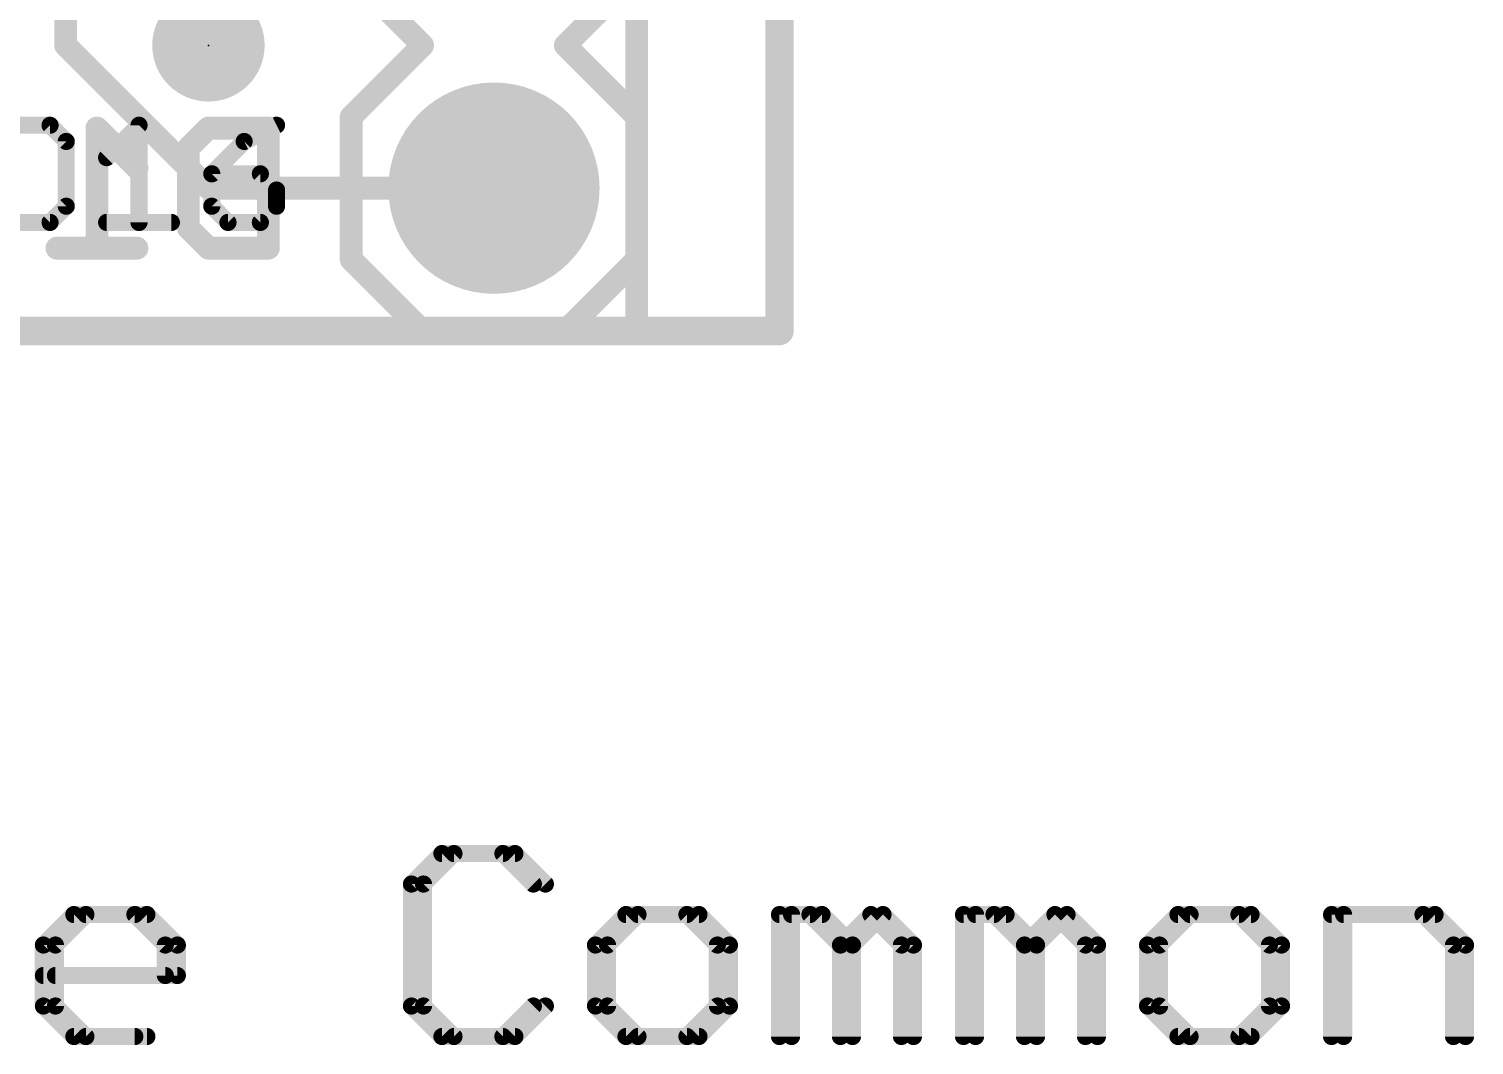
# Model space of a CAD drawing. Extents: x -20 to 87, y -16 to 68.
# Drawn here: x 19.99 to 32.85, y -6.35 to 2.69 of the extents above; entities that cross this region are included whole.
import ezdxf

# ---------------------------------------------------------------- set-up
doc = ezdxf.new("R2010")
doc.units = 0
for name, color, linetype in [('1', 12, 'CONTINUOUS'), ('16', 132, 'CONTINUOUS'), ('17', 110, 'CONTINUOUS'), ('20', 53, 'CONTINUOUS'), ('21', 41, 'CONTINUOUS'), ('22', 40, 'CONTINUOUS'), ('23', 53, 'CONTINUOUS'), ('51', 53, 'CONTINUOUS')]:
    doc.layers.add(name, color=color, linetype=linetype)

# ---------------------------------------------------------------- blocks, each defined once
blk = doc.blocks.new('RECT')
blk.add_solid([(-0.5, -0.5), (0.5, -0.5), (-0.5, 0.5), (0.5, 0.5)])
blk = doc.blocks.new('ROUNDP')
at = {"const_width": 0.5}
blk.add_lwpolyline([(0, -0.25, 1), (0, 0.25, 1), (0, -0.25)], format="xyb", dxfattribs=at)
blk = doc.blocks.new('PIE')
at = {"const_width": 0.5}
blk.add_lwpolyline([(0, -0.25, 1), (0, 0.25, 1), (0, -0.25)], format="xyb", dxfattribs=at)

msp = doc.modelspace()

# ---------------------------------------------------------------- linework, layer by layer
at = {"layer": '1'}
for points, const_width in [([(26.67, 64.77), (26.67, 0)], 0.254), ([(20.32, 2.54), (20.32, 6.858)], 0.2032), ([(21.59, 1.27), (20.32, 2.54)], 0.2032), ([(21.59, 1.27), (24.13, 1.27)], 0.2032), ([(26.67, 0), (-1.27, 0)], 0.254)]:
    msp.add_lwpolyline(points, dxfattribs=dict(at, const_width=const_width))
for points, const_width in [([(20.3559, 2.5759, 1), (20.2841, 2.5041)], 0.1016), ([(20.2692, 2.54, 1), (20.3708, 2.54)], 0.1016), ([(21.59, 1.3208, 1), (21.59, 1.2192)], 0.1016), ([(21.5541, 1.2341, 1), (21.6259, 1.3059)], 0.1016), ([(24.13, 1.2192, 1), (24.13, 1.3208)], 0.1016), ([(26.6065, 0, 1), (26.7335, 0)], 0.127), ([(26.67, -0.0635, 1), (26.67, 0.0635)], 0.127)]:
    msp.add_lwpolyline(points, format="xyb", dxfattribs=dict(at, const_width=const_width))
at = {"layer": '16', "const_width": 0.254}
for points in [[(26.67, 64.77), (26.67, 0)], [(26.67, 0), (-1.27, 0)]]:
    msp.add_lwpolyline(points, dxfattribs=at)
at = {"layer": '16', "const_width": 0.127}
for points in [[(26.6065, 0, 1), (26.7335, 0)], [(26.67, -0.0635, 1), (26.67, 0.0635)]]:
    msp.add_lwpolyline(points, format="xyb", dxfattribs=at)
at = {"layer": '20', "const_width": 0.2032}
for points in [[(25.4, 43.18), (25.4, 0)], [(25.4, 0), (0, 0)]]:
    msp.add_lwpolyline(points, dxfattribs=at)
at = {"layer": '20', "const_width": 0.1016}
for points in [[(25.3492, 0, 1), (25.4508, 0)], [(25.4, -0.0508, 1), (25.4, 0.0508)]]:
    msp.add_lwpolyline(points, format="xyb", dxfattribs=at)
at = {"layer": '21'}
for points, const_width in [([(23.495, 2.54), (22.86, 3.175)], 0.2032), ([(25.4, 3.175), (24.765, 2.54)], 0.2032), ([(23.495, 2.54), (22.86, 1.905)], 0.2032), ([(25.4, 1.905), (24.765, 2.54)], 0.2032), ([(22.86, 0.635), (22.86, 1.905)], 0.2032), ([(25.4, 1.905), (25.4, 0.635)], 0.2032), ([(20.1808, 1.8295), (19.7486, 1.8295)], 0.1524), ([(20.3249, 1.6855), (20.1808, 1.8295)], 0.1524), ([(20.6842, 1.5414), (20.9723, 1.8295)], 0.1524), ([(20.9723, 1.8295), (20.9723, 0.9652)], 0.1524), ([(22.1959, 1.8295), (21.9078, 1.6855)], 0.1524), ([(20.3249, 1.1093), (20.3249, 1.6855)], 0.1524), ([(21.9078, 1.6855), (21.6197, 1.3974)], 0.1524), ([(21.6197, 1.3974), (21.6197, 1.1093)], 0.1524), ([(22.0519, 1.3974), (21.6197, 1.3974)], 0.1524), ([(22.1959, 1.2533), (22.0519, 1.3974)], 0.1524), ([(22.1959, 1.1093), (22.1959, 1.2533)], 0.1524), ([(20.1808, 0.9652), (20.3249, 1.1093)], 0.1524), ([(21.6197, 1.1093), (21.7637, 0.9652)], 0.1524), ([(22.0519, 0.9652), (22.1959, 1.1093)], 0.1524), ([(19.7486, 0.9652), (20.1808, 0.9652)], 0.1524), ([(20.6842, 0.9652), (21.2604, 0.9652)], 0.1524), ([(21.7637, 0.9652), (22.0519, 0.9652)], 0.1524), ([(23.495, 0), (22.86, 0.635)], 0.2032), ([(25.4, 0.635), (24.765, 0)], 0.2032), ([(24.765, 0), (23.495, 0)], 0.2032)]:
    msp.add_lwpolyline(points, dxfattribs=dict(at, const_width=const_width))
for points, const_width in [([(23.5309, 2.5041, 1), (23.4591, 2.5759)], 0.1016), ([(23.4591, 2.5041, 1), (23.5309, 2.5759)], 0.1016), ([(24.8009, 2.5759, 1), (24.7291, 2.5041)], 0.1016), ([(24.7291, 2.5759, 1), (24.8009, 2.5041)], 0.1016), ([(22.9108, 1.905, 1), (22.8092, 1.905)], 0.1016), ([(22.8241, 1.9409, 1), (22.8959, 1.8691)], 0.1016), ([(25.4508, 1.905, 1), (25.3492, 1.905)], 0.1016), ([(25.3641, 1.8691, 1), (25.4359, 1.9409)], 0.1016), ([(20.2078, 1.8565, 1), (20.1539, 1.8026)], 0.0762), ([(20.1808, 1.7914, 1), (20.1808, 1.8676)], 0.0762), ([(21.0104, 1.8295, 1), (20.9342, 1.8295)], 0.0762), ([(20.9992, 1.8026, 1), (20.9453, 1.8565)], 0.0762), ([(22.2129, 1.7955, 1), (22.1789, 1.8636)], 0.0762), ([(20.363, 1.6855, 1), (20.2868, 1.6855)], 0.0762), ([(20.2979, 1.6585, 1), (20.3518, 1.7124)], 0.0762), ([(21.8908, 1.7196, 1), (21.9248, 1.6514)], 0.0762), ([(21.9347, 1.6585, 1), (21.8809, 1.7124)], 0.0762), ([(20.6572, 1.5684, 1), (20.7111, 1.5145)], 0.0762), ([(21.5927, 1.4243, 1), (21.6466, 1.3704)], 0.0762), ([(21.6578, 1.3974, 1), (21.5816, 1.3974)], 0.0762), ([(21.6197, 1.4355, 1), (21.6197, 1.3593)], 0.0762), ([(22.0788, 1.4243, 1), (22.0249, 1.3704)], 0.0762), ([(22.0519, 1.3593, 1), (22.0519, 1.4355)], 0.0762), ([(22.234, 1.2533, 1), (22.1578, 1.2533)], 0.0762), ([(22.169, 1.2264, 1), (22.2228, 1.2803)], 0.0762), ([(20.3518, 1.0823, 1), (20.2979, 1.1362)], 0.0762), ([(21.6466, 1.1362, 1), (21.5927, 1.0823)], 0.0762), ([(22.2228, 1.0823, 1), (22.169, 1.1362)], 0.0762), ([(20.1539, 0.9921, 1), (20.2078, 0.9383)], 0.0762), ([(20.1808, 0.9271, 1), (20.1808, 1.0033)], 0.0762), ([(20.2868, 1.1093, 1), (20.363, 1.1093)], 0.0762), ([(20.6842, 1.0033, 1), (20.6842, 0.9271)], 0.0762), ([(21.2604, 0.9271, 1), (21.2604, 1.0033)], 0.0762), ([(21.5816, 1.1093, 1), (21.6578, 1.1093)], 0.0762), ([(21.7637, 1.0033, 1), (21.7637, 0.9271)], 0.0762), ([(21.7368, 0.9383, 1), (21.7907, 0.9921)], 0.0762), ([(22.0249, 0.9921, 1), (22.0788, 0.9383)], 0.0762), ([(22.0519, 0.9271, 1), (22.0519, 1.0033)], 0.0762), ([(22.1578, 1.1093, 1), (22.234, 1.1093)], 0.0762), ([(20.9342, 0.9652, 1), (21.0104, 0.9652)], 0.0762), ([(22.8959, 0.6709, 1), (22.8241, 0.5991)], 0.1016), ([(22.8092, 0.635, 1), (22.9108, 0.635)], 0.1016), ([(25.3492, 0.635, 1), (25.4508, 0.635)], 0.1016), ([(25.4359, 0.5991, 1), (25.3641, 0.6709)], 0.1016), ([(23.495, 0.0508, 1), (23.495, -0.0508)], 0.1016), ([(23.4591, -0.0359, 1), (23.5309, 0.0359)], 0.1016), ([(24.7291, 0.0359, 1), (24.8009, -0.0359)], 0.1016), ([(24.765, -0.0508, 1), (24.765, 0.0508)], 0.1016)]:
    msp.add_lwpolyline(points, format="xyb", dxfattribs=dict(at, const_width=const_width))
at = {"layer": '22', "const_width": 0.2032}
for points in [[(20.954, 1.4484), (20.5981, 1.8043)], [(20.5981, 1.8043), (20.5981, 0.7366)], [(21.4116, 1.6264), (21.5895, 1.8043)], [(21.5895, 1.8043), (22.1234, 1.8043)], [(22.1234, 1.8043), (22.1234, 0.7366)], [(21.4116, 0.9146), (21.4116, 1.6264)], [(21.5895, 0.7366), (21.4116, 0.9146)], [(20.954, 0.7366), (20.2422, 0.7366)], [(22.1234, 0.7366), (21.5895, 0.7366)]]:
    msp.add_lwpolyline(points, dxfattribs=at)
at = {"layer": '22', "const_width": 0.1016}
for points in [[(20.634, 1.8402, 1), (20.5622, 1.7684)], [(20.6489, 1.8043, 1), (20.5473, 1.8043)], [(21.5895, 1.8551, 1), (21.5895, 1.7535)], [(21.6255, 1.7684, 1), (21.5536, 1.8402)], [(22.1742, 1.8043, 1), (22.0726, 1.8043)], [(22.1234, 1.7535, 1), (22.1234, 1.8551)], [(21.4624, 1.6264, 1), (21.3608, 1.6264)], [(21.3757, 1.6623, 1), (21.4475, 1.5904)], [(20.9181, 1.4125, 1), (20.9899, 1.4843)], [(21.4475, 0.9505, 1), (21.3757, 0.8786)], [(21.3608, 0.9146, 1), (21.4624, 0.9146)], [(20.2422, 0.7874, 1), (20.2422, 0.6858)], [(20.5473, 0.7366, 1), (20.6489, 0.7366)], [(20.954, 0.6858, 1), (20.954, 0.7874)], [(21.5895, 0.7874, 1), (21.5895, 0.6858)], [(21.5536, 0.7007, 1), (21.6255, 0.7725)], [(22.0726, 0.7366, 1), (22.1742, 0.7366)], [(22.1234, 0.6858, 1), (22.1234, 0.7874)]]:
    msp.add_lwpolyline(points, format="xyb", dxfattribs=at)
at = {"layer": '23'}
msp.add_point((21.59, 2.54), dxfattribs=at)
at = {"layer": '51', "const_width": 0.1524}
for points in [[(23.667, -4.6468), (23.3959, -4.918)], [(23.7741, -4.6468), (23.503, -4.918)], [(24.2094, -4.6468), (23.667, -4.6468)], [(24.3165, -4.6468), (23.7741, -4.6468)], [(24.4805, -4.918), (24.2094, -4.6468)], [(24.5876, -4.918), (24.3165, -4.6468)], [(23.3959, -4.918), (23.3959, -6.0026)], [(23.503, -4.918), (23.503, -6.0026)], [(20.1215, -5.4603), (20.3927, -5.1891)], [(20.2287, -5.4603), (20.4998, -5.1891)], [(20.3927, -5.1891), (20.935, -5.1891)], [(20.4998, -5.1891), (21.0422, -5.1891)], [(20.935, -5.1891), (21.2062, -5.4603)], [(21.0422, -5.1891), (21.3133, -5.4603)], [(25.3042, -5.1891), (25.033, -5.4603)], [(25.4113, -5.1891), (25.1401, -5.4603)], [(25.8465, -5.1891), (25.3042, -5.1891)], [(25.9536, -5.1891), (25.4113, -5.1891)], [(26.1177, -5.4603), (25.8465, -5.1891)], [(26.2248, -5.4603), (25.9536, -5.1891)], [(26.6702, -6.2738), (26.6702, -5.1891)], [(26.6702, -5.1891), (26.9413, -5.1891)], [(26.7773, -6.2738), (26.7773, -5.1891)], [(26.7773, -5.1891), (27.0485, -5.1891)], [(26.9413, -5.1891), (27.2125, -5.4603)], [(27.0485, -5.1891), (27.3196, -5.4603)], [(27.2125, -5.4603), (27.4837, -5.1891)], [(27.3196, -5.4603), (27.5908, -5.1891)], [(27.4837, -5.1891), (27.7548, -5.4603)], [(27.5908, -5.1891), (27.862, -5.4603)], [(28.3073, -6.2738), (28.3073, -5.1891)], [(28.3073, -5.1891), (28.5785, -5.1891)], [(28.4145, -6.2738), (28.4145, -5.1891)], [(28.4145, -5.1891), (28.6856, -5.1891)], [(28.5785, -5.1891), (28.8497, -5.4603)], [(28.6856, -5.1891), (28.9568, -5.4603)], [(28.8497, -5.4603), (29.1208, -5.1891)], [(28.9568, -5.4603), (29.2279, -5.1891)], [(29.1208, -5.1891), (29.392, -5.4603)], [(29.2279, -5.1891), (29.4991, -5.4603)], [(30.2156, -5.1891), (29.9445, -5.4603)], [(30.3228, -5.1891), (30.0516, -5.4603)], [(30.758, -5.1891), (30.2156, -5.1891)], [(30.8651, -5.1891), (30.3228, -5.1891)], [(31.0291, -5.4603), (30.758, -5.1891)], [(31.1363, -5.4603), (30.8651, -5.1891)], [(31.5816, -6.2738), (31.5816, -5.1891)], [(31.5816, -5.1891), (32.3951, -5.1891)], [(31.6888, -6.2738), (31.6888, -5.1891)], [(31.6888, -5.1891), (32.5023, -5.1891)], [(32.3951, -5.1891), (32.6663, -5.4603)], [(32.5023, -5.1891), (32.7734, -5.4603)], [(20.1215, -6.0026), (20.1215, -5.4603)], [(20.2287, -6.0026), (20.2287, -5.4603)], [(21.2062, -5.4603), (21.2062, -5.7315)], [(21.3133, -5.4603), (21.3133, -5.7315)], [(25.033, -5.4603), (25.033, -6.0026)], [(25.1401, -5.4603), (25.1401, -6.0026)], [(26.1177, -6.0026), (26.1177, -5.4603)], [(26.2248, -6.0026), (26.2248, -5.4603)], [(27.2125, -5.4603), (27.2125, -6.2738)], [(27.3196, -5.4603), (27.3196, -6.2738)], [(27.7548, -5.4603), (27.7548, -6.2738)], [(27.862, -5.4603), (27.862, -6.2738)], [(28.8497, -5.4603), (28.8497, -6.2738)], [(28.9568, -5.4603), (28.9568, -6.2738)], [(29.392, -5.4603), (29.392, -6.2738)], [(29.4991, -5.4603), (29.4991, -6.2738)], [(29.9445, -5.4603), (29.9445, -6.0026)], [(30.0516, -5.4603), (30.0516, -6.0026)], [(31.0291, -6.0026), (31.0291, -5.4603)], [(31.1363, -6.0026), (31.1363, -5.4603)], [(32.6663, -5.4603), (32.6663, -6.2738)], [(32.7734, -5.4603), (32.7734, -6.2738)], [(21.2062, -5.7315), (20.1215, -5.7315)], [(21.3133, -5.7315), (20.2287, -5.7315)], [(20.3927, -6.2738), (20.1215, -6.0026)], [(20.4998, -6.2738), (20.2287, -6.0026)], [(23.3959, -6.0026), (23.667, -6.2738)], [(23.503, -6.0026), (23.7741, -6.2738)], [(24.2094, -6.2738), (24.4805, -6.0026)], [(24.3165, -6.2738), (24.5876, -6.0026)], [(25.033, -6.0026), (25.3042, -6.2738)], [(25.1401, -6.0026), (25.4113, -6.2738)], [(25.8465, -6.2738), (26.1177, -6.0026)], [(25.9536, -6.2738), (26.2248, -6.0026)], [(29.9445, -6.0026), (30.2156, -6.2738)], [(30.0516, -6.0026), (30.3228, -6.2738)], [(30.758, -6.2738), (31.0291, -6.0026)], [(30.8651, -6.2738), (31.1363, -6.0026)], [(20.935, -6.2738), (20.3927, -6.2738)], [(21.0422, -6.2738), (20.4998, -6.2738)], [(23.667, -6.2738), (24.2094, -6.2738)], [(23.7741, -6.2738), (24.3165, -6.2738)], [(25.3042, -6.2738), (25.8465, -6.2738)], [(25.4113, -6.2738), (25.9536, -6.2738)], [(30.2156, -6.2738), (30.758, -6.2738)], [(30.3228, -6.2738), (30.8651, -6.2738)]]:
    msp.add_lwpolyline(points, dxfattribs=at)
at = {"layer": '51', "const_width": 0.0762}
for points in [[(23.667, -4.6087, 1), (23.667, -4.6849)], [(23.694, -4.6738, 1), (23.6401, -4.6199)], [(23.7741, -4.6087, 1), (23.7741, -4.6849)], [(23.8011, -4.6738, 1), (23.7472, -4.6199)], [(24.2363, -4.6199, 1), (24.1824, -4.6738)], [(24.2094, -4.6849, 1), (24.2094, -4.6087)], [(24.3434, -4.6199, 1), (24.2895, -4.6738)], [(24.3165, -4.6849, 1), (24.3165, -4.6087)], [(23.3689, -4.891, 1), (23.4228, -4.9449)], [(23.434, -4.918, 1), (23.3578, -4.918)], [(23.476, -4.891, 1), (23.5299, -4.9449)], [(23.5411, -4.918, 1), (23.4649, -4.918)], [(24.4536, -4.9449, 1), (24.5075, -4.891)], [(24.5607, -4.9449, 1), (24.6146, -4.891)], [(20.3927, -5.151, 1), (20.3927, -5.2272)], [(20.4197, -5.2161, 1), (20.3658, -5.1622)], [(20.4998, -5.151, 1), (20.4998, -5.2272)], [(20.5268, -5.2161, 1), (20.4729, -5.1622)], [(20.962, -5.1622, 1), (20.9081, -5.2161)], [(20.935, -5.2272, 1), (20.935, -5.151)], [(21.0691, -5.1622, 1), (21.0152, -5.2161)], [(21.0422, -5.2272, 1), (21.0422, -5.151)], [(25.3042, -5.151, 1), (25.3042, -5.2272)], [(25.3311, -5.2161, 1), (25.2772, -5.1622)], [(25.4113, -5.151, 1), (25.4113, -5.2272)], [(25.4382, -5.2161, 1), (25.3844, -5.1622)], [(25.8735, -5.1622, 1), (25.8196, -5.2161)], [(25.8465, -5.2272, 1), (25.8465, -5.151)], [(25.9806, -5.1622, 1), (25.9267, -5.2161)], [(25.9536, -5.2272, 1), (25.9536, -5.151)], [(26.7083, -5.1891, 1), (26.6321, -5.1891)], [(26.6702, -5.151, 1), (26.6702, -5.2272)], [(26.8154, -5.1891, 1), (26.7392, -5.1891)], [(26.7773, -5.151, 1), (26.7773, -5.2272)], [(26.9683, -5.1622, 1), (26.9144, -5.2161)], [(26.9413, -5.2272, 1), (26.9413, -5.151)], [(27.0754, -5.1622, 1), (27.0215, -5.2161)], [(27.0485, -5.2272, 1), (27.0485, -5.151)], [(27.5106, -5.1622, 1), (27.4567, -5.2161)], [(27.5106, -5.2161, 1), (27.4567, -5.1622)], [(27.6177, -5.1622, 1), (27.5638, -5.2161)], [(27.6177, -5.2161, 1), (27.5638, -5.1622)], [(28.3454, -5.1891, 1), (28.2692, -5.1891)], [(28.3073, -5.151, 1), (28.3073, -5.2272)], [(28.4526, -5.1891, 1), (28.3764, -5.1891)], [(28.4145, -5.151, 1), (28.4145, -5.2272)], [(28.6054, -5.1622, 1), (28.5515, -5.2161)], [(28.5785, -5.2272, 1), (28.5785, -5.151)], [(28.7126, -5.1622, 1), (28.6587, -5.2161)], [(28.6856, -5.2272, 1), (28.6856, -5.151)], [(29.1478, -5.1622, 1), (29.0939, -5.2161)], [(29.1478, -5.2161, 1), (29.0939, -5.1622)], [(29.2549, -5.1622, 1), (29.201, -5.2161)], [(29.2549, -5.2161, 1), (29.201, -5.1622)], [(30.2156, -5.151, 1), (30.2156, -5.2272)], [(30.2426, -5.2161, 1), (30.1887, -5.1622)], [(30.3228, -5.151, 1), (30.3228, -5.2272)], [(30.3497, -5.2161, 1), (30.2958, -5.1622)], [(30.7849, -5.1622, 1), (30.731, -5.2161)], [(30.758, -5.2272, 1), (30.758, -5.151)], [(30.892, -5.1622, 1), (30.8382, -5.2161)], [(30.8651, -5.2272, 1), (30.8651, -5.151)], [(31.6197, -5.1891, 1), (31.5435, -5.1891)], [(31.5816, -5.151, 1), (31.5816, -5.2272)], [(31.7269, -5.1891, 1), (31.6507, -5.1891)], [(31.6888, -5.151, 1), (31.6888, -5.2272)], [(32.4221, -5.1622, 1), (32.3682, -5.2161)], [(32.3951, -5.2272, 1), (32.3951, -5.151)], [(32.5292, -5.1622, 1), (32.4753, -5.2161)], [(32.5023, -5.2272, 1), (32.5023, -5.151)], [(20.1596, -5.4603, 1), (20.0834, -5.4603)], [(20.0946, -5.4334, 1), (20.1485, -5.4872)], [(20.2668, -5.4603, 1), (20.1906, -5.4603)], [(20.2017, -5.4334, 1), (20.2556, -5.4872)], [(21.2443, -5.4603, 1), (21.1681, -5.4603)], [(21.1793, -5.4872, 1), (21.2331, -5.4334)], [(21.3514, -5.4603, 1), (21.2752, -5.4603)], [(21.2864, -5.4872, 1), (21.3403, -5.4334)], [(25.0711, -5.4603, 1), (24.9949, -5.4603)], [(25.0061, -5.4334, 1), (25.06, -5.4872)], [(25.1782, -5.4603, 1), (25.102, -5.4603)], [(25.1132, -5.4334, 1), (25.1671, -5.4872)], [(26.1558, -5.4603, 1), (26.0796, -5.4603)], [(26.0907, -5.4872, 1), (26.1446, -5.4334)], [(26.2629, -5.4603, 1), (26.1867, -5.4603)], [(26.1979, -5.4872, 1), (26.2517, -5.4334)], [(27.2506, -5.4603, 1), (27.1744, -5.4603)], [(27.1856, -5.4334, 1), (27.2394, -5.4872)], [(27.1856, -5.4872, 1), (27.2394, -5.4334)], [(27.3577, -5.4603, 1), (27.2815, -5.4603)], [(27.2927, -5.4334, 1), (27.3466, -5.4872)], [(27.2927, -5.4872, 1), (27.3466, -5.4334)], [(27.7929, -5.4603, 1), (27.7167, -5.4603)], [(27.7279, -5.4872, 1), (27.7818, -5.4334)], [(27.9001, -5.4603, 1), (27.8239, -5.4603)], [(27.835, -5.4872, 1), (27.8889, -5.4334)], [(28.8878, -5.4603, 1), (28.8116, -5.4603)], [(28.8227, -5.4334, 1), (28.8766, -5.4872)], [(28.8227, -5.4872, 1), (28.8766, -5.4334)], [(28.9949, -5.4603, 1), (28.9187, -5.4603)], [(28.9298, -5.4334, 1), (28.9837, -5.4872)], [(28.9298, -5.4872, 1), (28.9837, -5.4334)], [(29.4301, -5.4603, 1), (29.3539, -5.4603)], [(29.365, -5.4872, 1), (29.4189, -5.4334)], [(29.5372, -5.4603, 1), (29.461, -5.4603)], [(29.4722, -5.4872, 1), (29.5261, -5.4334)], [(29.9826, -5.4603, 1), (29.9064, -5.4603)], [(29.9175, -5.4334, 1), (29.9714, -5.4872)], [(30.0897, -5.4603, 1), (30.0135, -5.4603)], [(30.0247, -5.4334, 1), (30.0785, -5.4872)], [(31.0672, -5.4603, 1), (30.991, -5.4603)], [(31.0022, -5.4872, 1), (31.0561, -5.4334)], [(31.1744, -5.4603, 1), (31.0982, -5.4603)], [(31.1093, -5.4872, 1), (31.1632, -5.4334)], [(32.7044, -5.4603, 1), (32.6282, -5.4603)], [(32.6394, -5.4872, 1), (32.6932, -5.4334)], [(32.8115, -5.4603, 1), (32.7353, -5.4603)], [(32.7465, -5.4872, 1), (32.8004, -5.4334)], [(20.1215, -5.6934, 1), (20.1215, -5.7696)], [(20.2287, -5.6934, 1), (20.2287, -5.7696)], [(21.2062, -5.7696, 1), (21.2062, -5.6934)], [(21.3133, -5.7696, 1), (21.3133, -5.6934)], [(21.1681, -5.7315, 1), (21.2443, -5.7315)], [(21.2752, -5.7315, 1), (21.3514, -5.7315)], [(20.1485, -5.9757, 1), (20.0946, -6.0296)], [(20.0834, -6.0026, 1), (20.1596, -6.0026)], [(20.2556, -5.9757, 1), (20.2017, -6.0296)], [(20.1906, -6.0026, 1), (20.2668, -6.0026)], [(23.4228, -5.9757, 1), (23.3689, -6.0296)], [(23.3578, -6.0026, 1), (23.434, -6.0026)], [(23.5299, -5.9757, 1), (23.476, -6.0296)], [(23.4649, -6.0026, 1), (23.5411, -6.0026)], [(24.5075, -6.0296, 1), (24.4536, -5.9757)], [(24.6146, -6.0296, 1), (24.5607, -5.9757)], [(25.06, -5.9757, 1), (25.0061, -6.0296)], [(24.9949, -6.0026, 1), (25.0711, -6.0026)], [(25.1671, -5.9757, 1), (25.1132, -6.0296)], [(25.102, -6.0026, 1), (25.1782, -6.0026)], [(26.0796, -6.0026, 1), (26.1558, -6.0026)], [(26.1446, -6.0296, 1), (26.0907, -5.9757)], [(26.1867, -6.0026, 1), (26.2629, -6.0026)], [(26.2517, -6.0296, 1), (26.1979, -5.9757)], [(29.9714, -5.9757, 1), (29.9175, -6.0296)], [(29.9064, -6.0026, 1), (29.9826, -6.0026)], [(30.0785, -5.9757, 1), (30.0247, -6.0296)], [(30.0135, -6.0026, 1), (30.0897, -6.0026)], [(30.991, -6.0026, 1), (31.0672, -6.0026)], [(31.0561, -6.0296, 1), (31.0022, -5.9757)], [(31.0982, -6.0026, 1), (31.1744, -6.0026)], [(31.1632, -6.0296, 1), (31.1093, -5.9757)], [(20.3927, -6.2357, 1), (20.3927, -6.3119)], [(20.3658, -6.3007, 1), (20.4197, -6.2469)], [(20.4998, -6.2357, 1), (20.4998, -6.3119)], [(20.4729, -6.3007, 1), (20.5268, -6.2469)], [(20.935, -6.3119, 1), (20.935, -6.2357)], [(21.0422, -6.3119, 1), (21.0422, -6.2357)], [(23.667, -6.2357, 1), (23.667, -6.3119)], [(23.6401, -6.3007, 1), (23.694, -6.2469)], [(23.7741, -6.2357, 1), (23.7741, -6.3119)], [(23.7472, -6.3007, 1), (23.8011, -6.2469)], [(24.1824, -6.2469, 1), (24.2363, -6.3007)], [(24.2094, -6.3119, 1), (24.2094, -6.2357)], [(24.2895, -6.2469, 1), (24.3434, -6.3007)], [(24.3165, -6.3119, 1), (24.3165, -6.2357)], [(25.3042, -6.2357, 1), (25.3042, -6.3119)], [(25.2772, -6.3007, 1), (25.3311, -6.2469)], [(25.4113, -6.2357, 1), (25.4113, -6.3119)], [(25.3844, -6.3007, 1), (25.4382, -6.2469)], [(25.8196, -6.2469, 1), (25.8734, -6.3007)], [(25.8465, -6.3119, 1), (25.8465, -6.2357)], [(25.9267, -6.2469, 1), (25.9806, -6.3007)], [(25.9536, -6.3119, 1), (25.9536, -6.2357)], [(26.6321, -6.2738, 1), (26.7083, -6.2738)], [(26.7392, -6.2738, 1), (26.8154, -6.2738)], [(27.1744, -6.2738, 1), (27.2506, -6.2738)], [(27.2815, -6.2738, 1), (27.3577, -6.2738)], [(27.7167, -6.2738, 1), (27.7929, -6.2738)], [(27.8239, -6.2738, 1), (27.9001, -6.2738)], [(28.2692, -6.2738, 1), (28.3454, -6.2738)], [(28.3764, -6.2738, 1), (28.4526, -6.2738)], [(28.8116, -6.2738, 1), (28.8878, -6.2738)], [(28.9187, -6.2738, 1), (28.9949, -6.2738)], [(29.3539, -6.2738, 1), (29.4301, -6.2738)], [(29.461, -6.2738, 1), (29.5372, -6.2738)], [(30.2156, -6.2357, 1), (30.2156, -6.3119)], [(30.1887, -6.3007, 1), (30.2426, -6.2469)], [(30.3228, -6.2357, 1), (30.3228, -6.3119)], [(30.2958, -6.3007, 1), (30.3497, -6.2469)], [(30.731, -6.2469, 1), (30.7849, -6.3007)], [(30.758, -6.3119, 1), (30.758, -6.2357)], [(30.8382, -6.2469, 1), (30.892, -6.3007)], [(30.8651, -6.3119, 1), (30.8651, -6.2357)], [(31.5435, -6.2738, 1), (31.6197, -6.2738)], [(31.6507, -6.2738, 1), (31.7269, -6.2738)], [(32.6282, -6.2738, 1), (32.7044, -6.2738)], [(32.7353, -6.2738, 1), (32.8115, -6.2738)]]:
    msp.add_lwpolyline(points, format="xyb", dxfattribs=at)

# ---------------------------------------------------------------- block references
at = {"layer": '1'}
msp.add_blockref('PIE', (21.59, 2.54), dxfattribs=at)
at = {"layer": '17', "xscale": 1.8796, "yscale": 1.8796}
msp.add_blockref('ROUNDP', (24.13, 1.27), dxfattribs=at)
msp.add_blockref('ROUNDP', (24.13, 1.27), dxfattribs=at)
at = {"layer": '51', "xscale": 0.508, "yscale": 0.508, "rotation": 270}
msp.add_blockref('RECT', (24.13, 1.27), dxfattribs=at)

doc.saveas('drawing.dxf')
